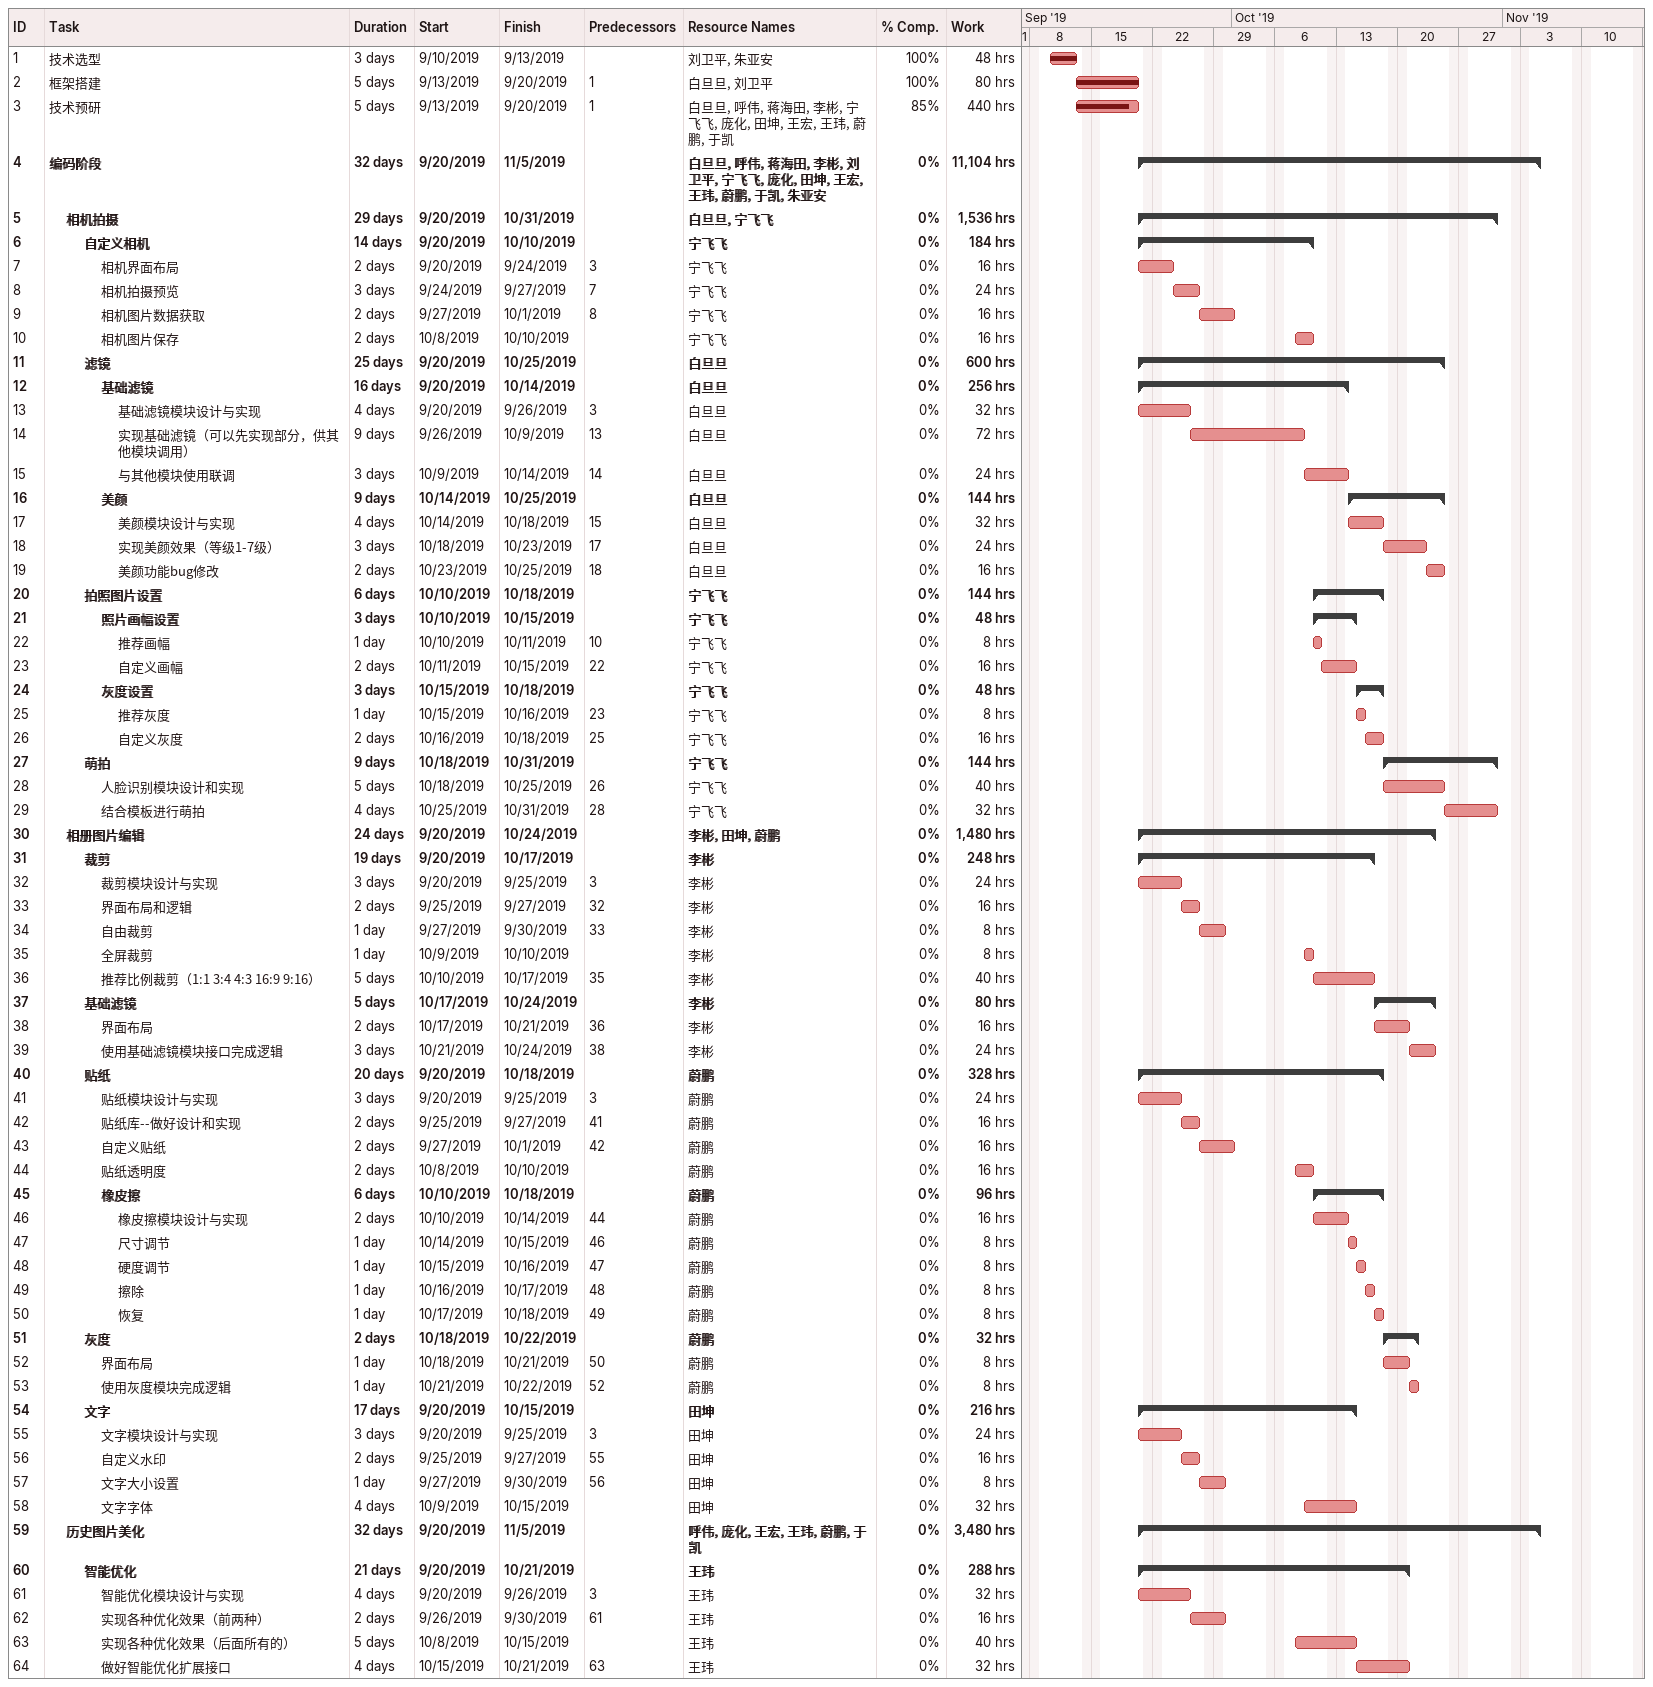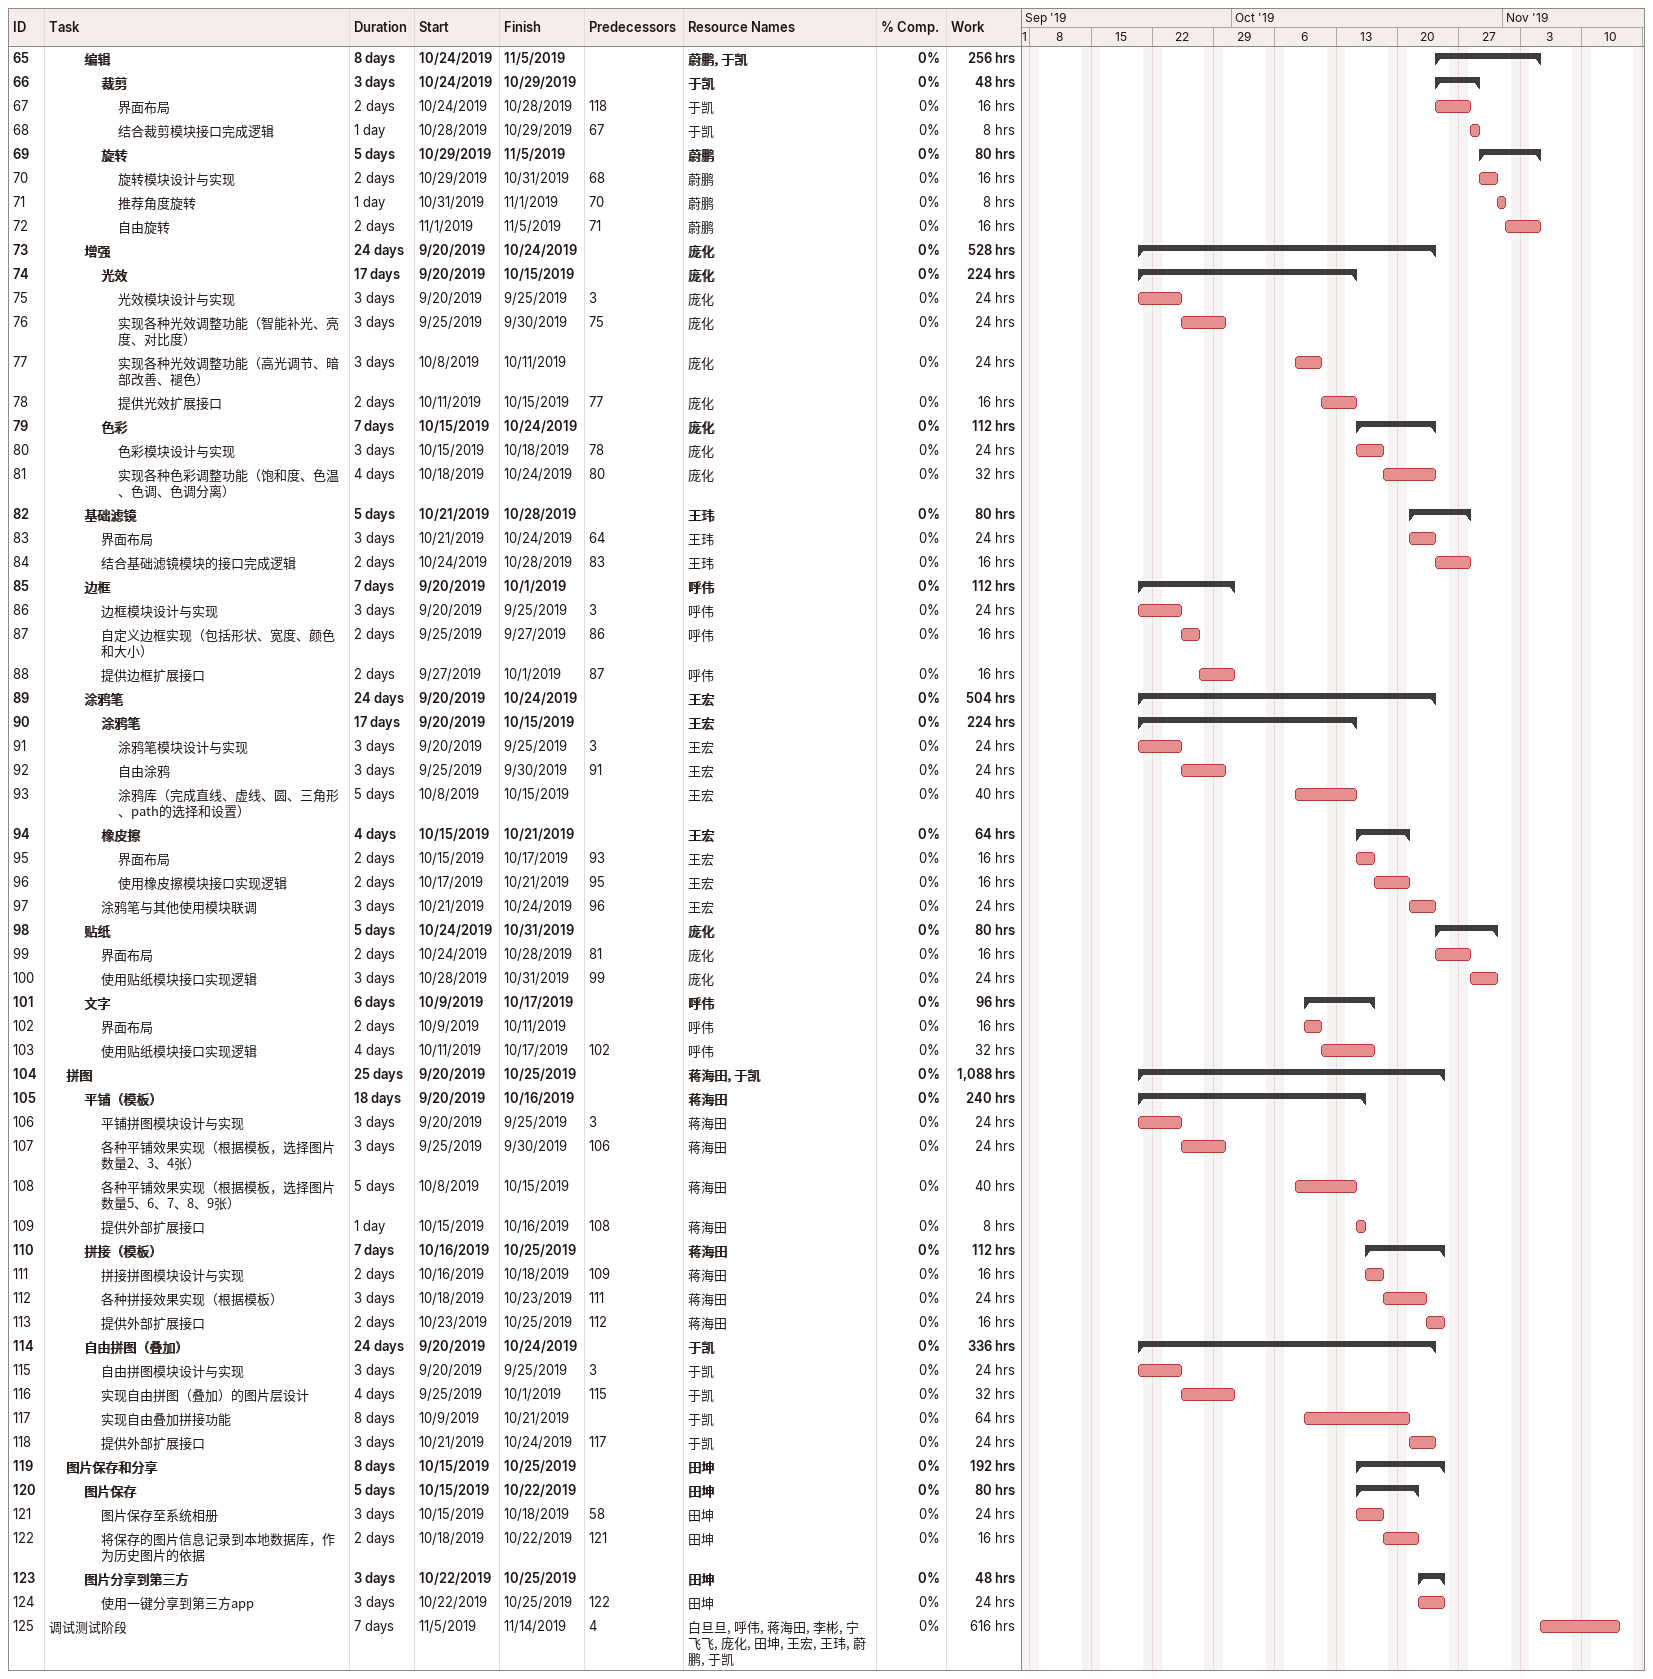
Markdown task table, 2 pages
| ID | Level | Task | Duration | Start | Finish | Predecessors | Resources | % complete | Work (h) |
|---|---|---|---|---|---|---|---|---|---|
| 1 | 1 | 技术选型 | 3d | 2019-09-10 | 2019-09-13 |  | 刘卫平, 朱亚安 | 100 | 48 |
| 2 | 1 | 框架搭建 | 5d | 2019-09-13 | 2019-09-20 | 1 | 白旦旦, 刘卫平 | 100 | 80 |
| 3 | 1 | 技术预研 | 5d | 2019-09-13 | 2019-09-20 | 1 | 白旦旦, 呼伟, 蒋海田, 李彬, 宁飞飞, 庞化, 田坤, 王宏, 王玮, 蔚鹏, 于凯 | 85 | 440 |
| 4 | 1 | **编码阶段** | 32d | 2019-09-20 | 2019-11-05 |  | 白旦旦, 呼伟, 蒋海田, 李彬, 刘卫平, 宁飞飞, 庞化, 田坤, 王宏, 王玮, 蔚鹏, 于凯, 朱亚安 | 0 | 11104 |
| 5 | 2 | **相机拍摄** | 29d | 2019-09-20 | 2019-10-31 |  | 白旦旦, 宁飞飞 | 0 | 1536 |
| 6 | 3 | **自定义相机** | 14d | 2019-09-20 | 2019-10-10 |  | 宁飞飞 | 0 | 184 |
| 7 | 4 | 相机界面布局 | 2d | 2019-09-20 | 2019-09-24 | 3 | 宁飞飞 | 0 | 16 |
| 8 | 4 | 相机拍摄预览 | 3d | 2019-09-24 | 2019-09-27 | 7 | 宁飞飞 | 0 | 24 |
| 9 | 4 | 相机图片数据获取 | 2d | 2019-09-27 | 2019-10-01 | 8 | 宁飞飞 | 0 | 16 |
| 10 | 4 | 相机图片保存 | 2d | 2019-10-08 | 2019-10-10 |  | 宁飞飞 | 0 | 16 |
| 11 | 3 | **滤镜** | 25d | 2019-09-20 | 2019-10-25 |  | 白旦旦 | 0 | 600 |
| 12 | 4 | **基础滤镜** | 16d | 2019-09-20 | 2019-10-14 |  | 白旦旦 | 0 | 256 |
| 13 | 5 | 基础滤镜模块设计与实现 | 4d | 2019-09-20 | 2019-09-26 | 3 | 白旦旦 | 0 | 32 |
| 14 | 5 | 实现基础滤镜（可以先实现部分，供其他模块调用） | 9d | 2019-09-26 | 2019-10-09 | 13 | 白旦旦 | 0 | 72 |
| 15 | 5 | 与其他模块使用联调 | 3d | 2019-10-09 | 2019-10-14 | 14 | 白旦旦 | 0 | 24 |
| 16 | 4 | **美颜** | 9d | 2019-10-14 | 2019-10-25 |  | 白旦旦 | 0 | 144 |
| 17 | 5 | 美颜模块设计与实现 | 4d | 2019-10-14 | 2019-10-18 | 15 | 白旦旦 | 0 | 32 |
| 18 | 5 | 实现美颜效果（等级1-7级） | 3d | 2019-10-18 | 2019-10-23 | 17 | 白旦旦 | 0 | 24 |
| 19 | 5 | 美颜功能bug修改 | 2d | 2019-10-23 | 2019-10-25 | 18 | 白旦旦 | 0 | 16 |
| 20 | 3 | **拍照图片设置** | 6d | 2019-10-10 | 2019-10-18 |  | 宁飞飞 | 0 | 144 |
| 21 | 4 | **照片画幅设置** | 3d | 2019-10-10 | 2019-10-15 |  | 宁飞飞 | 0 | 48 |
| 22 | 5 | 推荐画幅 | 1d | 2019-10-10 | 2019-10-11 | 10 | 宁飞飞 | 0 | 8 |
| 23 | 5 | 自定义画幅 | 2d | 2019-10-11 | 2019-10-15 | 22 | 宁飞飞 | 0 | 16 |
| 24 | 4 | **灰度设置** | 3d | 2019-10-15 | 2019-10-18 |  | 宁飞飞 | 0 | 48 |
| 25 | 5 | 推荐灰度 | 1d | 2019-10-15 | 2019-10-16 | 23 | 宁飞飞 | 0 | 8 |
| 26 | 5 | 自定义灰度 | 2d | 2019-10-16 | 2019-10-18 | 25 | 宁飞飞 | 0 | 16 |
| 27 | 3 | **萌拍** | 9d | 2019-10-18 | 2019-10-31 |  | 宁飞飞 | 0 | 144 |
| 28 | 4 | 人脸识别模块设计和实现 | 5d | 2019-10-18 | 2019-10-25 | 26 | 宁飞飞 | 0 | 40 |
| 29 | 4 | 结合模板进行萌拍 | 4d | 2019-10-25 | 2019-10-31 | 28 | 宁飞飞 | 0 | 32 |
| 30 | 2 | **相册图片编辑** | 24d | 2019-09-20 | 2019-10-24 |  | 李彬, 田坤, 蔚鹏 | 0 | 1480 |
| 31 | 3 | **裁剪** | 19d | 2019-09-20 | 2019-10-17 |  | 李彬 | 0 | 248 |
| 32 | 4 | 裁剪模块设计与实现 | 3d | 2019-09-20 | 2019-09-25 | 3 | 李彬 | 0 | 24 |
| 33 | 4 | 界面布局和逻辑 | 2d | 2019-09-25 | 2019-09-27 | 32 | 李彬 | 0 | 16 |
| 34 | 4 | 自由裁剪 | 1d | 2019-09-27 | 2019-09-30 | 33 | 李彬 | 0 | 8 |
| 35 | 4 | 全屏裁剪 | 1d | 2019-10-09 | 2019-10-10 |  | 李彬 | 0 | 8 |
| 36 | 4 | 推荐比例裁剪（1:1 3:4 4:3 16:9 9:16） | 5d | 2019-10-10 | 2019-10-17 | 35 | 李彬 | 0 | 40 |
| 37 | 3 | **基础滤镜** | 5d | 2019-10-17 | 2019-10-24 |  | 李彬 | 0 | 80 |
| 38 | 4 | 界面布局 | 2d | 2019-10-17 | 2019-10-21 | 36 | 李彬 | 0 | 16 |
| 39 | 4 | 使用基础滤镜模块接口完成逻辑 | 3d | 2019-10-21 | 2019-10-24 | 38 | 李彬 | 0 | 24 |
| 40 | 3 | **贴纸** | 20d | 2019-09-20 | 2019-10-18 |  | 蔚鹏 | 0 | 328 |
| 41 | 4 | 贴纸模块设计与实现 | 3d | 2019-09-20 | 2019-09-25 | 3 | 蔚鹏 | 0 | 24 |
| 42 | 4 | 贴纸库--做好设计和实现 | 2d | 2019-09-25 | 2019-09-27 | 41 | 蔚鹏 | 0 | 16 |
| 43 | 4 | 自定义贴纸 | 2d | 2019-09-27 | 2019-10-01 | 42 | 蔚鹏 | 0 | 16 |
| 44 | 4 | 贴纸透明度 | 2d | 2019-10-08 | 2019-10-10 |  | 蔚鹏 | 0 | 16 |
| 45 | 4 | **橡皮擦** | 6d | 2019-10-10 | 2019-10-18 |  | 蔚鹏 | 0 | 96 |
| 46 | 5 | 橡皮擦模块设计与实现 | 2d | 2019-10-10 | 2019-10-14 | 44 | 蔚鹏 | 0 | 16 |
| 47 | 5 | 尺寸调节 | 1d | 2019-10-14 | 2019-10-15 | 46 | 蔚鹏 | 0 | 8 |
| 48 | 5 | 硬度调节 | 1d | 2019-10-15 | 2019-10-16 | 47 | 蔚鹏 | 0 | 8 |
| 49 | 5 | 擦除 | 1d | 2019-10-16 | 2019-10-17 | 48 | 蔚鹏 | 0 | 8 |
| 50 | 5 | 恢复 | 1d | 2019-10-17 | 2019-10-18 | 49 | 蔚鹏 | 0 | 8 |
| 51 | 3 | **灰度** | 2d | 2019-10-18 | 2019-10-22 |  | 蔚鹏 | 0 | 32 |
| 52 | 4 | 界面布局 | 1d | 2019-10-18 | 2019-10-21 | 50 | 蔚鹏 | 0 | 8 |
| 53 | 4 | 使用灰度模块完成逻辑 | 1d | 2019-10-21 | 2019-10-22 | 52 | 蔚鹏 | 0 | 8 |
| 54 | 3 | **文字** | 17d | 2019-09-20 | 2019-10-15 |  | 田坤 | 0 | 216 |
| 55 | 4 | 文字模块设计与实现 | 3d | 2019-09-20 | 2019-09-25 | 3 | 田坤 | 0 | 24 |
| 56 | 4 | 自定义水印 | 2d | 2019-09-25 | 2019-09-27 | 55 | 田坤 | 0 | 16 |
| 57 | 4 | 文字大小设置 | 1d | 2019-09-27 | 2019-09-30 | 56 | 田坤 | 0 | 8 |
| 58 | 4 | 文字字体 | 4d | 2019-10-09 | 2019-10-15 |  | 田坤 | 0 | 32 |
| 59 | 2 | **历史图片美化** | 32d | 2019-09-20 | 2019-11-05 |  | 呼伟, 庞化, 王宏, 王玮, 蔚鹏, 于凯 | 0 | 3480 |
| 60 | 3 | **智能优化** | 21d | 2019-09-20 | 2019-10-21 |  | 王玮 | 0 | 288 |
| 61 | 4 | 智能优化模块设计与实现 | 4d | 2019-09-20 | 2019-09-26 | 3 | 王玮 | 0 | 32 |
| 62 | 4 | 实现各种优化效果（前两种） | 2d | 2019-09-26 | 2019-09-30 | 61 | 王玮 | 0 | 16 |
| 63 | 4 | 实现各种优化效果（后面所有的） | 5d | 2019-10-08 | 2019-10-15 |  | 王玮 | 0 | 40 |
| 64 | 4 | 做好智能优化扩展接口 | 4d | 2019-10-15 | 2019-10-21 | 63 | 王玮 | 0 | 32 |
| 65 | 3 | **编辑** | 8d | 2019-10-24 | 2019-11-05 |  | 蔚鹏, 于凯 | 0 | 256 |
| 66 | 4 | **裁剪** | 3d | 2019-10-24 | 2019-10-29 |  | 于凯 | 0 | 48 |
| 67 | 5 | 界面布局 | 2d | 2019-10-24 | 2019-10-28 | 118 | 于凯 | 0 | 16 |
| 68 | 5 | 结合裁剪模块接口完成逻辑 | 1d | 2019-10-28 | 2019-10-29 | 67 | 于凯 | 0 | 8 |
| 69 | 4 | **旋转** | 5d | 2019-10-29 | 2019-11-05 |  | 蔚鹏 | 0 | 80 |
| 70 | 5 | 旋转模块设计与实现 | 2d | 2019-10-29 | 2019-10-31 | 68 | 蔚鹏 | 0 | 16 |
| 71 | 5 | 推荐角度旋转 | 1d | 2019-10-31 | 2019-11-01 | 70 | 蔚鹏 | 0 | 8 |
| 72 | 5 | 自由旋转 | 2d | 2019-11-01 | 2019-11-05 | 71 | 蔚鹏 | 0 | 16 |
| 73 | 3 | **增强** | 24d | 2019-09-20 | 2019-10-24 |  | 庞化 | 0 | 528 |
| 74 | 4 | **光效** | 17d | 2019-09-20 | 2019-10-15 |  | 庞化 | 0 | 224 |
| 75 | 5 | 光效模块设计与实现 | 3d | 2019-09-20 | 2019-09-25 | 3 | 庞化 | 0 | 24 |
| 76 | 5 | 实现各种光效调整功能（智能补光、亮度、对比度） | 3d | 2019-09-25 | 2019-09-30 | 75 | 庞化 | 0 | 24 |
| 77 | 5 | 实现各种光效调整功能（高光调节、暗部改善、褪色） | 3d | 2019-10-08 | 2019-10-11 |  | 庞化 | 0 | 24 |
| 78 | 5 | 提供光效扩展接口 | 2d | 2019-10-11 | 2019-10-15 | 77 | 庞化 | 0 | 16 |
| 79 | 4 | **色彩** | 7d | 2019-10-15 | 2019-10-24 |  | 庞化 | 0 | 112 |
| 80 | 5 | 色彩模块设计与实现 | 3d | 2019-10-15 | 2019-10-18 | 78 | 庞化 | 0 | 24 |
| 81 | 5 | 实现各种色彩调整功能（饱和度、色温、色调、色调分离） | 4d | 2019-10-18 | 2019-10-24 | 80 | 庞化 | 0 | 32 |
| 82 | 3 | **基础滤镜** | 5d | 2019-10-21 | 2019-10-28 |  | 王玮 | 0 | 80 |
| 83 | 4 | 界面布局 | 3d | 2019-10-21 | 2019-10-24 | 64 | 王玮 | 0 | 24 |
| 84 | 4 | 结合基础滤镜模块的接口完成逻辑 | 2d | 2019-10-24 | 2019-10-28 | 83 | 王玮 | 0 | 16 |
| 85 | 3 | **边框** | 7d | 2019-09-20 | 2019-10-01 |  | 呼伟 | 0 | 112 |
| 86 | 4 | 边框模块设计与实现 | 3d | 2019-09-20 | 2019-09-25 | 3 | 呼伟 | 0 | 24 |
| 87 | 4 | 自定义边框实现（包括形状、宽度、颜色和大小） | 2d | 2019-09-25 | 2019-09-27 | 86 | 呼伟 | 0 | 16 |
| 88 | 4 | 提供边框扩展接口 | 2d | 2019-09-27 | 2019-10-01 | 87 | 呼伟 | 0 | 16 |
| 89 | 3 | **涂鸦笔** | 24d | 2019-09-20 | 2019-10-24 |  | 王宏 | 0 | 504 |
| 90 | 4 | **涂鸦笔** | 17d | 2019-09-20 | 2019-10-15 |  | 王宏 | 0 | 224 |
| 91 | 5 | 涂鸦笔模块设计与实现 | 3d | 2019-09-20 | 2019-09-25 | 3 | 王宏 | 0 | 24 |
| 92 | 5 | 自由涂鸦 | 3d | 2019-09-25 | 2019-09-30 | 91 | 王宏 | 0 | 24 |
| 93 | 5 | 涂鸦库（完成直线、虚线、圆、三角形、path的选择和设置） | 5d | 2019-10-08 | 2019-10-15 |  | 王宏 | 0 | 40 |
| 94 | 4 | **橡皮擦** | 4d | 2019-10-15 | 2019-10-21 |  | 王宏 | 0 | 64 |
| 95 | 5 | 界面布局 | 2d | 2019-10-15 | 2019-10-17 | 93 | 王宏 | 0 | 16 |
| 96 | 5 | 使用橡皮擦模块接口实现逻辑 | 2d | 2019-10-17 | 2019-10-21 | 95 | 王宏 | 0 | 16 |
| 97 | 4 | 涂鸦笔与其他使用模块联调 | 3d | 2019-10-21 | 2019-10-24 | 96 | 王宏 | 0 | 24 |
| 98 | 3 | **贴纸** | 5d | 2019-10-24 | 2019-10-31 |  | 庞化 | 0 | 80 |
| 99 | 4 | 界面布局 | 2d | 2019-10-24 | 2019-10-28 | 81 | 庞化 | 0 | 16 |
| 100 | 4 | 使用贴纸模块接口实现逻辑 | 3d | 2019-10-28 | 2019-10-31 | 99 | 庞化 | 0 | 24 |
| 101 | 3 | **文字** | 6d | 2019-10-09 | 2019-10-17 |  | 呼伟 | 0 | 96 |
| 102 | 4 | 界面布局 | 2d | 2019-10-09 | 2019-10-11 |  | 呼伟 | 0 | 16 |
| 103 | 4 | 使用贴纸模块接口实现逻辑 | 4d | 2019-10-11 | 2019-10-17 | 102 | 呼伟 | 0 | 32 |
| 104 | 2 | **拼图** | 25d | 2019-09-20 | 2019-10-25 |  | 蒋海田, 于凯 | 0 | 1088 |
| 105 | 3 | **平铺（模板）** | 18d | 2019-09-20 | 2019-10-16 |  | 蒋海田 | 0 | 240 |
| 106 | 4 | 平铺拼图模块设计与实现 | 3d | 2019-09-20 | 2019-09-25 | 3 | 蒋海田 | 0 | 24 |
| 107 | 4 | 各种平铺效果实现（根据模板，选择图片数量2、3、4张） | 3d | 2019-09-25 | 2019-09-30 | 106 | 蒋海田 | 0 | 24 |
| 108 | 4 | 各种平铺效果实现（根据模板，选择图片数量5、6、7、8、9张） | 5d | 2019-10-08 | 2019-10-15 |  | 蒋海田 | 0 | 40 |
| 109 | 4 | 提供外部扩展接口 | 1d | 2019-10-15 | 2019-10-16 | 108 | 蒋海田 | 0 | 8 |
| 110 | 3 | **拼接（模板）** | 7d | 2019-10-16 | 2019-10-25 |  | 蒋海田 | 0 | 112 |
| 111 | 4 | 拼接拼图模块设计与实现 | 2d | 2019-10-16 | 2019-10-18 | 109 | 蒋海田 | 0 | 16 |
| 112 | 4 | 各种拼接效果实现（根据模板） | 3d | 2019-10-18 | 2019-10-23 | 111 | 蒋海田 | 0 | 24 |
| 113 | 4 | 提供外部扩展接口 | 2d | 2019-10-23 | 2019-10-25 | 112 | 蒋海田 | 0 | 16 |
| 114 | 3 | **自由拼图（叠加）** | 24d | 2019-09-20 | 2019-10-24 |  | 于凯 | 0 | 336 |
| 115 | 4 | 自由拼图模块设计与实现 | 3d | 2019-09-20 | 2019-09-25 | 3 | 于凯 | 0 | 24 |
| 116 | 4 | 实现自由拼图（叠加）的图片层设计 | 4d | 2019-09-25 | 2019-10-01 | 115 | 于凯 | 0 | 32 |
| 117 | 4 | 实现自由叠加拼接功能 | 8d | 2019-10-09 | 2019-10-21 |  | 于凯 | 0 | 64 |
| 118 | 4 | 提供外部扩展接口 | 3d | 2019-10-21 | 2019-10-24 | 117 | 于凯 | 0 | 24 |
| 119 | 2 | **图片保存和分享** | 8d | 2019-10-15 | 2019-10-25 |  | 田坤 | 0 | 192 |
| 120 | 3 | **图片保存** | 5d | 2019-10-15 | 2019-10-22 |  | 田坤 | 0 | 80 |
| 121 | 4 | 图片保存至系统相册 | 3d | 2019-10-15 | 2019-10-18 | 58 | 田坤 | 0 | 24 |
| 122 | 4 | 将保存的图片信息记录到本地数据库，作为历史图片的依据 | 2d | 2019-10-18 | 2019-10-22 | 121 | 田坤 | 0 | 16 |
| 123 | 3 | **图片分享到第三方** | 3d | 2019-10-22 | 2019-10-25 |  | 田坤 | 0 | 48 |
| 124 | 4 | 使用一键分享到第三方app | 3d | 2019-10-22 | 2019-10-25 | 122 | 田坤 | 0 | 24 |
| 125 | 1 | 调试测试阶段 | 7d | 2019-11-05 | 2019-11-14 | 4 | 白旦旦, 呼伟, 蒋海田, 李彬, 宁飞飞, 庞化, 田坤, 王宏, 王玮, 蔚鹏, 于凯 | 0 | 616 |
